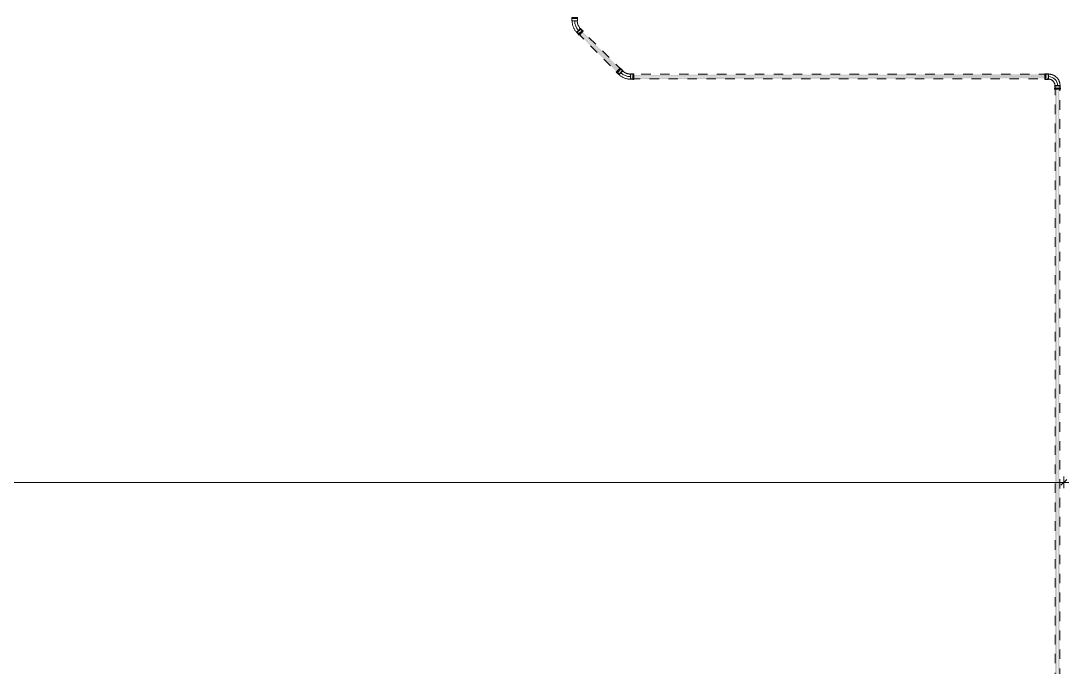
# Model space of a CAD drawing. Header units: metres. Extents: x 5 to 242, y -3 to 162.
# Drawn here: x 169.59 to 180.59, y 86.81 to 93.63 of the extents above; entities that cross this region are included whole.
import ezdxf

# ---------------------------------------------------------------- set-up
doc = ezdxf.new("R2010")
doc.units = ezdxf.units.M
doc.linetypes.add('Aligning Line', pattern=[0.012, 0.006, -0.006])
doc.layers.add('1053_ARQ_BASE_MATADOURO_dwg', color=7, linetype='Continuous', lineweight=5, true_color=0x767676)
for name, color, linetype, lineweight in [('A-COTAS', 7, 'Continuous', 9), ('P-PIPE', 7, 'Continuous', 5), ('P-PIPE-CNTR', 7, 'Continuous', 5)]:
    doc.layers.add(name, color=color, linetype=linetype, lineweight=lineweight)

# ---------------------------------------------------------------- blocks, each defined once
blk = doc.blocks.new('AF_Soldavel_Curva 45_90 - Standard-V58-TÉRREO 1_20')
at = {"layer": 'P-PIPE'}
for p, q in [((-0.031, 0.133), (-0.031, 0.125)), ((-0.027, 0.133), (-0.031, 0.133)), ((0.031, 0.133), (-0.031, 0.133)), ((-0.031, 0.125), (-0.029, 0.122)), ((-0.031, 0.125), (0.031, 0.125)), ((-0.031, 0.125), (-0.024, 0.125)), ((-0.029, 0.122), (-0.029, 0.096)), ((-0.029, 0.122), (0.029, 0.122)), ((-0.029, 0.122), (-0.027, 0.122)), ((-0.025, 0.133), (0.025, 0.133)), ((0.024, 0.125), (0.031, 0.125)), ((0.031, 0.133), (0.027, 0.133)), ((0.027, 0.122), (0.029, 0.122)), ((0.029, 0.122), (0.031, 0.125)), ((0.029, 0.096), (0.029, 0.122)), ((0.031, 0.125), (0.031, 0.133)), ((-0.125, 0.031), (-0.133, 0.031)), ((-0.133, 0.031), (-0.133, 0.027)), ((-0.133, 0.031), (-0.133, -0.031)), ((-0.133, -0.025), (-0.133, 0.025)), ((-0.122, 0.029), (-0.125, 0.031)), ((-0.125, 0.031), (-0.125, -0.031)), ((-0.125, 0.031), (-0.125, 0.024)), ((-0.096, 0.029), (-0.122, 0.029)), ((-0.122, 0.029), (-0.122, -0.029)), ((-0.122, 0.029), (-0.122, 0.027)), ((-0.095, 0.027), (-0.096, 0.029)), ((-0.096, 0.029), (-0.096, -0.029)), ((-0.096, 0.029), (-0.096, 0.027)), ((-0.096, 0.025), (-0.096, -0.025)), ((-0.095, 0.027), (-0.095, -0.027)), ((-0.095, 0.027), (-0.095, -0.027)), ((-0.029, 0.096), (-0.027, 0.095)), ((-0.029, 0.096), (-0.027, 0.096)), ((-0.029, 0.096), (0.029, 0.096)), ((-0.027, 0.095), (0.027, 0.095)), ((-0.027, 0.095), (0.027, 0.095)), ((0.025, 0.096), (-0.025, 0.096)), ((0.027, 0.095), (0.029, 0.096)), ((0.027, 0.096), (0.029, 0.096)), ((-0.133, -0.027), (-0.133, -0.031)), ((-0.133, -0.031), (-0.125, -0.031)), ((-0.125, -0.024), (-0.125, -0.031)), ((-0.125, -0.031), (-0.122, -0.029)), ((-0.122, -0.027), (-0.122, -0.029)), ((-0.122, -0.029), (-0.096, -0.029)), ((-0.096, -0.029), (-0.095, -0.027)), ((-0.096, -0.027), (-0.096, -0.029))]:
    blk.add_line(p, q, dxfattribs=at)
at = {"layer": 'P-PIPE', "flags": 128}
for points in [[(-0.095, -0.027), (-0.09, -0.027), (-0.085, -0.027), (-0.08, -0.026), (-0.075, -0.026), (-0.071, -0.025), (-0.066, -0.024), (-0.061, -0.022), (-0.056, -0.021), (-0.052, -0.019), (-0.047, -0.018), (-0.043, -0.016), (-0.038, -0.013), (-0.034, -0.011), (-0.03, -0.009), (-0.026, -0.006), (-0.022, -0.003), (-0.018, 0), (-0.014, 0.003), (-0.011, 0.006), (-0.007, 0.01), (-0.004, 0.013), (-0.001, 0.017), (0.002, 0.021), (0.005, 0.025), (0.008, 0.029), (0.01, 0.033), (0.013, 0.037), (0.015, 0.042), (0.017, 0.046), (0.019, 0.051), (0.021, 0.055), (0.022, 0.06), (0.023, 0.064), (0.024, 0.069), (0.025, 0.074), (0.026, 0.079), (0.027, 0.084), (0.027, 0.089), (0.027, 0.093), (0.027, 0.095)], [(-0.027, 0.095), (-0.027, 0.092), (-0.027, 0.089), (-0.028, 0.087), (-0.028, 0.084), (-0.028, 0.081), (-0.029, 0.079), (-0.03, 0.076), (-0.031, 0.073), (-0.031, 0.071), (-0.032, 0.068), (-0.034, 0.066), (-0.035, 0.064), (-0.036, 0.061), (-0.037, 0.059), (-0.039, 0.057), (-0.041, 0.054), (-0.042, 0.052), (-0.044, 0.05), (-0.046, 0.048), (-0.048, 0.046), (-0.05, 0.044), (-0.052, 0.043), (-0.054, 0.041), (-0.056, 0.039), (-0.058, 0.038), (-0.061, 0.036), (-0.063, 0.035), (-0.065, 0.034), (-0.068, 0.033), (-0.07, 0.032), (-0.073, 0.031), (-0.075, 0.03), (-0.078, 0.029), (-0.081, 0.029), (-0.083, 0.028), (-0.086, 0.028), (-0.089, 0.027), (-0.091, 0.027), (-0.094, 0.027), (-0.095, 0.027)]]:
    blk.add_lwpolyline(points, dxfattribs=at)
blk = doc.blocks.new('AF_Soldavel_Curva 45_90 - Standard-3646013-TÉRREO 1_20')
at = {"layer": 'P-PIPE'}
for p, q in [((-0.089, 0.031), (-0.097, 0.031)), ((-0.097, 0.031), (-0.097, 0.027)), ((-0.097, 0.031), (-0.097, -0.031)), ((-0.097, -0.025), (-0.097, 0.025)), ((-0.097, 0.024), (-0.097, 0.025)), ((-0.086, 0.029), (-0.089, 0.031)), ((-0.089, 0.031), (-0.089, -0.031)), ((-0.089, 0.031), (-0.089, 0.024)), ((-0.061, 0.029), (-0.086, 0.029)), ((-0.086, 0.029), (-0.086, -0.029)), ((-0.086, 0.029), (-0.086, 0.022)), ((-0.059, 0.027), (-0.061, 0.029)), ((-0.061, 0.029), (-0.061, -0.029)), ((-0.061, 0.029), (-0.061, 0.022)), ((-0.061, 0.025), (-0.061, -0.025)), ((-0.061, 0.025), (-0.061, 0.024)), ((-0.059, 0.027), (-0.059, 0.014)), ((-0.059, 0.027), (-0.059, -0.027)), ((-0.059, 0.005), (-0.059, -0.005)), ((0.023, 0.063), (0.022, 0.061)), ((0.022, 0.061), (0.061, 0.022)), ((0.022, 0.061), (0.061, 0.022)), ((0.041, 0.081), (0.023, 0.063)), ((0.023, 0.063), (0.024, 0.062)), ((0.023, 0.063), (0.063, 0.023)), ((0.06, 0.025), (0.025, 0.06)), ((0.047, 0.09), (0.041, 0.085)), ((0.041, 0.085), (0.041, 0.081)), ((0.041, 0.085), (0.085, 0.041)), ((0.041, 0.085), (0.047, 0.08)), ((0.041, 0.081), (0.081, 0.041)), ((0.041, 0.081), (0.042, 0.08)), ((0.05, 0.087), (0.047, 0.09)), ((0.09, 0.047), (0.047, 0.09)), ((0.051, 0.086), (0.086, 0.051)), ((0.061, 0.022), (0.063, 0.023)), ((0.062, 0.024), (0.063, 0.023)), ((0.063, 0.023), (0.081, 0.041)), ((0.08, 0.047), (0.085, 0.041)), ((0.08, 0.042), (0.081, 0.041)), ((0.081, 0.041), (0.085, 0.041)), ((0.085, 0.041), (0.09, 0.047)), ((0.09, 0.047), (0.087, 0.05)), ((-0.097, -0.025), (-0.097, -0.024)), ((-0.097, -0.027), (-0.097, -0.031)), ((-0.097, -0.031), (-0.089, -0.031)), ((-0.089, -0.024), (-0.089, -0.031)), ((-0.089, -0.031), (-0.086, -0.029)), ((-0.086, -0.022), (-0.086, -0.029)), ((-0.086, -0.029), (-0.061, -0.029)), ((-0.061, -0.022), (-0.061, -0.029)), ((-0.061, -0.024), (-0.061, -0.025)), ((-0.061, -0.029), (-0.059, -0.027)), ((-0.059, -0.014), (-0.059, -0.027))]:
    blk.add_line(p, q, dxfattribs=at)
at = {"layer": 'P-PIPE', "flags": 128}
for points in [[(0.022, 0.061), (0.019, 0.058), (0.016, 0.055), (0.012, 0.052), (0.008, 0.049), (0.005, 0.046), (0.001, 0.044), (-0.003, 0.042), (-0.007, 0.039), (-0.011, 0.037), (-0.016, 0.036), (-0.02, 0.034), (-0.024, 0.032), (-0.029, 0.031), (-0.033, 0.03), (-0.038, 0.029), (-0.042, 0.028), (-0.047, 0.028), (-0.051, 0.027), (-0.056, 0.027), (-0.059, 0.027)], [(-0.059, -0.027), (-0.052, -0.027), (-0.045, -0.027), (-0.039, -0.026), (-0.032, -0.025), (-0.025, -0.024), (-0.019, -0.022), (-0.012, -0.021), (-0.006, -0.019), (0.001, -0.016), (0.007, -0.014), (0.013, -0.011), (0.019, -0.008), (0.025, -0.005), (0.031, -0.001), (0.037, 0.002), (0.042, 0.006), (0.048, 0.01), (0.053, 0.015), (0.058, 0.019), (0.061, 0.022)]]:
    blk.add_lwpolyline(points, dxfattribs=at)
blk = doc.blocks.new('AF_Soldavel_Curva 45_90 - Standard-V89-TÉRREO 1_20')
at = {"layer": 'P-PIPE'}
for p, q in [((-0.089, 0.031), (-0.097, 0.031)), ((-0.097, 0.031), (-0.097, 0.027)), ((-0.097, 0.031), (-0.097, -0.031)), ((-0.097, -0.025), (-0.097, 0.025)), ((-0.086, 0.029), (-0.089, 0.031)), ((-0.089, 0.031), (-0.089, -0.031)), ((-0.089, 0.031), (-0.089, 0.024)), ((-0.061, 0.029), (-0.086, 0.029)), ((-0.086, 0.029), (-0.086, -0.029)), ((-0.086, 0.029), (-0.086, 0.027)), ((-0.059, 0.027), (-0.061, 0.029)), ((-0.061, 0.029), (-0.061, -0.029)), ((-0.061, 0.029), (-0.061, 0.027)), ((-0.061, 0.025), (-0.061, -0.025)), ((-0.059, 0.027), (-0.059, -0.027)), ((-0.059, 0.027), (-0.059, -0.027)), ((0.023, 0.063), (0.022, 0.061)), ((0.022, 0.061), (0.061, 0.022)), ((0.022, 0.061), (0.032, 0.051)), ((0.041, 0.081), (0.023, 0.063)), ((0.023, 0.063), (0.027, 0.058)), ((0.023, 0.063), (0.063, 0.023)), ((0.026, 0.06), (0.025, 0.06)), ((0.06, 0.025), (0.025, 0.06)), ((0.038, 0.045), (0.045, 0.038)), ((0.047, 0.09), (0.041, 0.085)), ((0.041, 0.085), (0.041, 0.081)), ((0.041, 0.085), (0.085, 0.041)), ((0.041, 0.085), (0.047, 0.08)), ((0.041, 0.081), (0.081, 0.041)), ((0.041, 0.081), (0.046, 0.077)), ((0.05, 0.087), (0.047, 0.09)), ((0.09, 0.047), (0.047, 0.09)), ((0.051, 0.086), (0.086, 0.051)), ((0.051, 0.086), (0.051, 0.086)), ((0.051, 0.032), (0.061, 0.022)), ((0.058, 0.027), (0.063, 0.023)), ((0.06, 0.025), (0.06, 0.026)), ((0.061, 0.022), (0.063, 0.023)), ((0.063, 0.023), (0.081, 0.041)), ((0.077, 0.046), (0.081, 0.041)), ((0.08, 0.047), (0.085, 0.041)), ((0.081, 0.041), (0.085, 0.041)), ((0.085, 0.041), (0.09, 0.047)), ((0.086, 0.051), (0.086, 0.051)), ((0.09, 0.047), (0.087, 0.05)), ((-0.097, -0.027), (-0.097, -0.031)), ((-0.097, -0.031), (-0.089, -0.031)), ((-0.089, -0.024), (-0.089, -0.031)), ((-0.089, -0.031), (-0.086, -0.029)), ((-0.086, -0.027), (-0.086, -0.029)), ((-0.086, -0.029), (-0.061, -0.029)), ((-0.061, -0.029), (-0.059, -0.027)), ((-0.061, -0.027), (-0.061, -0.029))]:
    blk.add_line(p, q, dxfattribs=at)
at = {"layer": 'P-PIPE', "flags": 128}
for points in [[(0.022, 0.061), (0.019, 0.058), (0.016, 0.055), (0.012, 0.052), (0.008, 0.049), (0.005, 0.046), (0.001, 0.044), (-0.003, 0.042), (-0.007, 0.039), (-0.011, 0.037), (-0.016, 0.036), (-0.02, 0.034), (-0.024, 0.032), (-0.029, 0.031), (-0.033, 0.03), (-0.038, 0.029), (-0.042, 0.028), (-0.047, 0.028), (-0.051, 0.027), (-0.056, 0.027), (-0.059, 0.027)], [(-0.059, -0.027), (-0.052, -0.027), (-0.045, -0.027), (-0.039, -0.026), (-0.032, -0.025), (-0.025, -0.024), (-0.019, -0.022), (-0.012, -0.021), (-0.006, -0.019), (0.001, -0.016), (0.007, -0.014), (0.013, -0.011), (0.019, -0.008), (0.025, -0.005), (0.031, -0.001), (0.037, 0.002), (0.042, 0.006), (0.048, 0.01), (0.053, 0.015), (0.058, 0.019), (0.061, 0.022)]]:
    blk.add_lwpolyline(points, dxfattribs=at)
blk = doc.blocks.new('1053_ARQ_BASE_MATADOURO_dwg_PU-Tick-4039619-TÉRREO 1_20')
at = {"layer": 'A-COTAS', "color": 253, "true_color": 0xaaaaaa}
for p, q in [((1, 0), (-1, 0)), ((-0.5, -0.5), (0.5, 0.5)), ((0, -1), (0, 1))]:
    blk.add_line(p, q, dxfattribs=at)
blk = doc.blocks.new('1053_ARQ_BASE_MATADOURO_dwg_arq geral tgov-4039641-TÉRREO 1_20')
at = {"layer": 'A-COTAS', "color": 253, "true_color": 0xaaaaaa}
blk.add_line((23.935, 5.571), (-62.437, 5.571), dxfattribs=at)
at = {"xscale": 0.0625, "yscale": 0.0625, "zscale": 0.0625, "rotation": 180}
blk.add_blockref('1053_ARQ_BASE_MATADOURO_dwg_PU-Tick-4039619-TÉRREO 1_20', (23.997, 5.571), dxfattribs=at)
at = {"xscale": 0.0625, "yscale": 0.0625, "zscale": 0.0625}
blk.add_blockref('1053_ARQ_BASE_MATADOURO_dwg_PU-Tick-4039619-TÉRREO 1_20', (23.997, 5.571), dxfattribs=at)
blk = doc.blocks.new('1053_ARQ_BASE_MATADOURO_dwg-3625622-TÉRREO 1_20')
blk.add_blockref('1053_ARQ_BASE_MATADOURO_dwg_arq geral tgov-4039641-TÉRREO 1_20', (130.21, 83.186))

msp = doc.modelspace()

# ---------------------------------------------------------------- hatches: boundary and pattern name
at = {"layer": 'P-PIPE', "true_color": 0x69503c}
for points in [[(175.91, 93.068), (175.928, 93.085), (175.48, 93.523), (175.472, 93.506), (175.909, 93.069)], [(175.928, 93.085), (175.94, 93.106), (175.497, 93.541), (175.484, 93.528), (175.882, 93.13)], [(180.443, 93.042), (180.443, 93.067), (176.031, 93.06), (176.031, 93.042), (179.714, 93.042)], [(176.031, 93.017), (180.443, 93.024), (180.443, 93.042), (176.031, 93.035), (176.031, 93.018)], [(180.514, 82.492), (180.539, 82.492), (180.533, 92.946), (180.514, 92.946), (180.514, 82.524)], [(180.564, 82.492), (180.557, 92.946), (180.539, 92.946), (180.546, 82.492), (180.564, 82.492)]]:
    msp.add_hatch(color=27, dxfattribs=at).paths.add_polyline_path(points)

# ---------------------------------------------------------------- linework, layer by layer
at = {"layer": 'P-PIPE', "linetype": 'Aligning Line', "lineweight": 15}
for p, q in [((175.416, 93.631), (175.466, 93.631)), ((175.502, 93.546), (175.467, 93.51)), ((175.467, 93.511), (175.467, 93.51)), ((175.467, 93.51), (175.91, 93.067)), ((175.502, 93.546), (175.501, 93.545)), ((175.945, 93.102), (175.502, 93.546)), ((175.91, 93.067), (175.945, 93.102)), ((175.91, 93.067), (175.91, 93.068)), ((175.945, 93.102), (175.945, 93.102)), ((180.443, 93.067), (176.031, 93.067)), ((176.031, 93.067), (176.031, 93.017)), ((180.443, 93.017), (180.443, 93.067)), ((176.031, 93.017), (180.443, 93.017)), ((180.514, 92.946), (180.514, 82.492)), ((180.564, 92.946), (180.514, 92.946)), ((180.564, 82.492), (180.564, 92.946))]:
    msp.add_line(p, q, dxfattribs=at)
at = {"layer": 'P-PIPE-CNTR'}
for p, q in [((175.441, 93.63), (175.441, 93.631)), ((175.441, 93.63), (175.441, 93.631)), ((175.483, 93.529), (175.484, 93.528)), ((175.484, 93.528), (175.483, 93.529)), ((175.929, 93.084), (175.928, 93.085)), ((175.929, 93.084), (175.928, 93.085)), ((176.029, 93.042), (176.031, 93.042)), ((176.031, 93.042), (176.029, 93.042)), ((180.445, 93.042), (180.443, 93.042)), ((180.443, 93.042), (180.445, 93.042)), ((180.539, 92.947), (180.539, 92.946)), ((180.539, 92.947), (180.539, 92.946))]:
    msp.add_line(p, q, dxfattribs=at)
for centre, radius, start, end in [((175.583, 93.63), 0.142, 180, 225), ((176.029, 93.184), 0.142, 225, 270), ((180.445, 92.947), 0.0947, 0, 90)]:
    msp.add_arc(centre, radius, start, end, dxfattribs=at)

# ---------------------------------------------------------------- block references
at = {"layer": '1053_ARQ_BASE_MATADOURO_dwg', "color": 253, "true_color": 0xaaaaaa}
msp.add_blockref('1053_ARQ_BASE_MATADOURO_dwg-3625622-TÉRREO 1_20', (26.399, 0), dxfattribs=at)
at = {"layer": 'P-PIPE'}
for name, p, rotation in [('AF_Soldavel_Curva 45_90 - Standard-V89-TÉRREO 1_20', (175.441, 93.571), 270), ('AF_Soldavel_Curva 45_90 - Standard-3646013-TÉRREO 1_20', (175.97, 93.042), 315), ('AF_Soldavel_Curva 45_90 - Standard-V58-TÉRREO 1_20', (180.539, 93.042), 90)]:
    msp.add_blockref(name, p, dxfattribs=dict(at, rotation=rotation))

doc.saveas('drawing.dxf')
